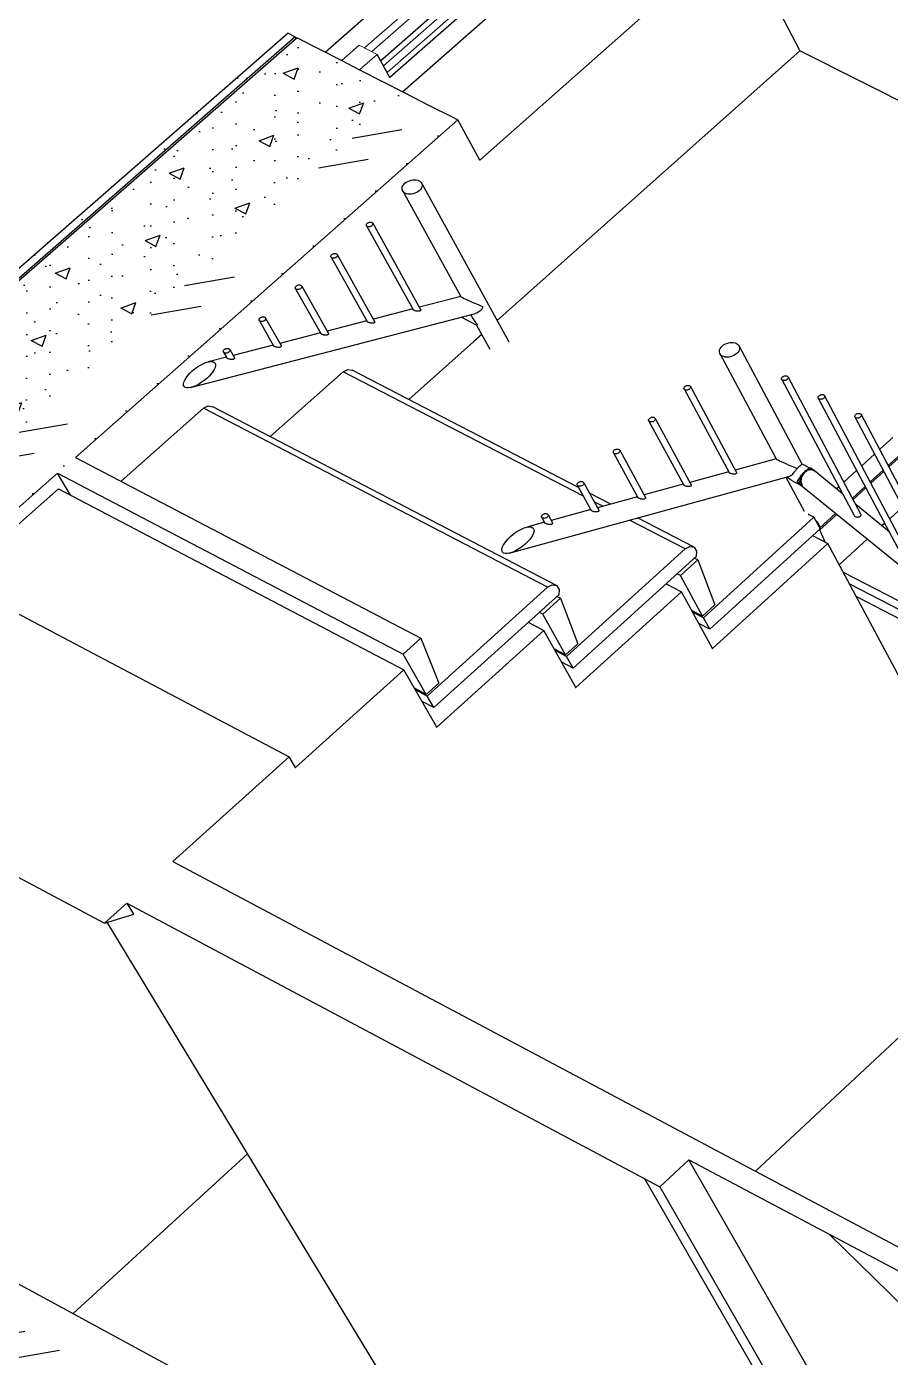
# Model space of a CAD drawing. Header units: millimetres. Extents: x 13967 to 26400, y -11617 to -3396.
# Drawn here: x 15096 to 15631, y -6576 to -5751 of the extents above; entities that cross this region are included whole.
import ezdxf

# ---------------------------------------------------------------- set-up
doc = ezdxf.new("R2010")
doc.units = ezdxf.units.MM
doc.header["$MEASUREMENT"] = 0
for name, color, linetype in [('NewA-Ee_25_10-M_WallsExternal', 7, 'Continuous'), ('NewA-Ee_25_10-M_WallsInternal', 7, 'Continuous'), ('NewA-Ee_30_40-M_Floors', 7, 'Continuous'), ('NewA-Ee_35_10-M_StairsInternal', 7, 'Continuous'), ('NewA-Ss_25_15_60_05-M_BalustradeAndGuardingSystems', 7, 'Continuous')]:
    doc.layers.add(name, color=color, linetype=linetype)

# ---------------------------------------------------------------- blocks, each defined once
blk = doc.blocks.new('Section Elem_27_1', base_point=(20019.04, -7720.32))
at = {"layer": 'NewA-Ee_25_10-M_WallsExternal', "linetype": 'Continuous'}
h = blk.add_hatch(dxfattribs=at)
h.set_pattern_fill('Render_0001', color=256, style=0, pattern_type=2)
h.set_pattern_definition([(9.82107, (20058.436, -7685.915), (0.04509, 17.564787), [0, -16.9343, 0, -25.401454]), (59.11098, (20097.695, -7706.707), (-22.6651, 3.49637), [0, -10.112157, 0, -17.466453])])
h.paths.add_polyline_path([(15257.97, -5755.63), (14534, -6387.74), (14538.51, -6390.21), (15262.4, -5757.9)])
h = blk.add_hatch(dxfattribs=at)
h.set_pattern_fill('Structural_Concrete_0001', color=256, style=0, pattern_type=2)
h.set_pattern_definition([(331.9657, (20019.04, -7720.32), (70.5864, 61.9091), [7.6599, -38.2995]), (331.9657, (20074.61, -7700.17), (70.5864, 61.9091), [7.6599, -38.2995]), (19.9325, (20019.036, -7720.324), (-25.557, 63.3559), [9.853, -49.26506]), (19.9325, (20059.6, -7741.925), (-25.557, 63.3559), [9.853, -49.26506]), (70.2278, (20025.8, -7723.92), (-96.1434, 1.4468), [7.39514, -36.9757]), (70.2278, (20066.36, -7745.525), (-96.1434, 1.4468), [7.39514, -36.9757]), (331.9657, (20025.828, -7714.367), (13.584365, 11.914406), [0, -15.31979, 0, -22.979685]), (9.86562, (20032.589, -7717.967), (0.04391, 13.516138), [0, -14.59123, 0, -24.31872])])
h.paths.add_polyline_path([(15263.45, -5758.43), (14545.51, -6385.62), (14613, -6422.64), (14684.11, -6360.11), (15329.78, -5792.32)])
h = blk.add_hatch(dxfattribs=at)
h.set_pattern_fill('Insulation_0001', color=256, style=0, pattern_type=2)
h.set_pattern_definition([(9.868, (20019.036, -7720.324), (-0.1095, 73.1236), []), (9.868, (20019.014, -7705.7), (-0.1095, 73.1236), [])])
h.paths.add_polyline_path([(14684.11, -6360.11), (14699.97, -6368.75), (14716.55, -6354.14), (15345.38, -5800.3), (15329.78, -5792.32)])
h = blk.add_hatch(dxfattribs=at)
h.set_pattern_fill('Plaster_0001', color=256, style=0, pattern_type=2)
h.set_pattern_definition([(332.2204, (20019.036, -7720.324), (19.3195, 17.04269), [0, -12.75732]), (332.2204, (20034.34, -7714.776), (19.3195, 17.04269), [0, -12.75732])])
h.paths.add_polyline_path([(15359.47, -5807.5), (14745.8, -6348.75), (14749.5, -6350.76), (15363.12, -5809.36)])
for p, q in [((15257.97, -5755.63), (14534, -6387.74)), ((15257.97, -5755.63), (15262.4, -5757.9)), ((15262.4, -5757.9), (14543.3, -6386.03)), ((15263.45, -5758.43), (14545.51, -6385.62)), ((15363.12, -5809.36), (15126.16, -6018.43)), ((15115.15, -6028.15), (15044.11, -6090.83))]:
    blk.add_line(p, q, dxfattribs=at)
at = {"layer": 'NewA-Ee_25_10-M_WallsExternal', "linetype": 'Continuous', "flags": 128}
for points in [[(15263.45, -5758.43), (15291.12, -5772.57), (15302.18, -5778.22), (15329.78, -5792.32)], [(15329.78, -5792.32), (15345.38, -5800.3), (15359.47, -5807.5), (15363.12, -5809.36)]]:
    blk.add_lwpolyline(points, dxfattribs=at)
blk = doc.blocks.new('Section Elem_28_1', base_point=(20019.04, -7720.32))
at = {"layer": 'NewA-Ee_25_10-M_WallsExternal', "linetype": 'Continuous'}
h = blk.add_hatch(dxfattribs=at)
h.set_pattern_fill('Plaster_0001', color=256, style=0, pattern_type=2)
h.set_pattern_definition([(331.50404, (20019.036, -7720.324), (19.84982, 18.22401), [0, -13.3365]), (331.50404, (20034.82, -7714.393), (19.84982, 18.22401), [0, -13.3365])])
h.paths.add_polyline_path([(14753.35, -6347.36), (14749.5, -6350.76), (15554.84, -6788.04), (15558.62, -6784.43)])
h = blk.add_hatch(dxfattribs=at)
h.set_pattern_fill('Insulation_0001', color=256, style=0, pattern_type=2)
h.set_pattern_definition([(10.1846, (20019.036, -7720.324), (-1.1192, 77.8561), []), (10.1846, (20018.81, -7704.75), (-1.1192, 77.8561), [])])
h.paths.add_polyline_path([(14716.55, -6354.14), (14699.97, -6368.75), (15556.09, -6835.03), (15572.32, -6819.47), (15555.43, -6810.29), (14730.87, -6361.92)])
blk.add_line((14753.35, -6347.36), (15554.69, -6782.3), dxfattribs=at)
blk = doc.blocks.new('Section Elem_52_1', base_point=(20019.04, -7720.32))
at = {"layer": 'NewA-Ee_25_10-M_WallsInternal', "linetype": 'Continuous'}
blk.add_line((15575.06, -5766.61), (15523.81, -5667.58), dxfattribs=at)
blk = doc.blocks.new('Section Elem_60_1', base_point=(20019.04, -7720.32))
at = {"layer": 'NewA-Ee_25_10-M_WallsInternal', "linetype": 'Continuous'}
for p, q in [((15186.48, -6268.91), (15507.02, -6439.19)), ((15158.01, -6294.57), (15478.79, -6465.46)), ((15158.01, -6294.57), (15162.22, -6301.56)), ((15335.02, -6618.69), (15145.95, -6306.53)), ((15162.22, -6301.56), (15162.09, -6301.49))]:
    blk.add_line(p, q, dxfattribs=at)
blk = doc.blocks.new('Section Elem_84_1', base_point=(20019.04, -7720.32))
at = {"layer": 'NewA-Ee_25_10-M_WallsInternal', "linetype": 'Continuous'}
for p, q in [((15516.43, -6444.28), (15516.36, -6444.15)), ((15506.21, -6453.6), (15488.14, -6470.44)), ((15644.82, -6696.2), (15506.21, -6453.6)), ((15506.21, -6453.6), (15725.19, -6570.05)), ((15623.4, -6716.66), (15478.79, -6465.46)), ((15478.79, -6465.46), (15488.14, -6470.44)), ((15488.14, -6470.44), (15627.45, -6712.79)), ((15603.3, -6490.3), (15603.37, -6490.37)), ((15593.13, -6499.85), (15720.14, -6624.25)), ((15735.28, -6560.44), (15735.35, -6560.57)), ((15725.19, -6570.05), (15707.23, -6587.15)), ((15744.77, -6565.49), (15744.84, -6565.61)), ((15725.16, -6619.45), (15707.23, -6587.15)), ((15707.23, -6587.15), (15716.73, -6592.21)), ((15716.73, -6592.21), (15729.52, -6615.28))]:
    blk.add_line(p, q, dxfattribs=at)
at = {"layer": 'NewA-Ee_25_10-M_WallsInternal', "linetype": 'Continuous', "flags": 128}
blk.add_lwpolyline([(15507.02, -6439.19), (15516.36, -6444.15), (15735.28, -6560.44), (15744.77, -6565.49)], dxfattribs=at)
blk = doc.blocks.new('Section Elem_95_1', base_point=(20019.04, -7720.32))
at = {"layer": 'NewA-Ee_25_10-M_WallsExternal', "linetype": 'Continuous'}
for p, q in [((15418.73, -5615.27), (15431.94, -5640.36)), ((15423.14, -5617.49), (15436.34, -5642.58)), ((15424.19, -5618.01), (15437.39, -5643.1)), ((15451.82, -5632.01), (15451.75, -5631.87)), ((15470.32, -5651.88), (15462.75, -5637.4)), ((15280.79, -5767.29), (15425.61, -5640.56)), ((15445.58, -5649.85), (15425.61, -5640.56)), ((15441.05, -5641.24), (15448.66, -5655.71)), ((15452.06, -5646.78), (15459.65, -5661.25)), ((15448.66, -5655.71), (15315.29, -5772.72)), ((15459.65, -5661.25), (15448.66, -5655.71)), ((15475.86, -5662.47), (15470.32, -5651.88)), ((15459.65, -5661.25), (15320.96, -5783.07)), ((15328.77, -5791.81), (15475.86, -5662.47)), ((15536.39, -5692.95), (15475.71, -5662.4)), ((15523.43, -5667.92), (15536.39, -5692.95)), ((15536.39, -5692.95), (15376.68, -5834.24)), ((15262.94, -5758.88), (15262.4, -5757.9)), ((15320.96, -5783.07), (15313.07, -5768.67)), ((15291.12, -5772.57), (15291.2, -5772.71)), ((15302.18, -5778.22), (15302.25, -5778.36)), ((15320.96, -5783.07), (15320.82, -5782.99)), ((15376.68, -5834.24), (15363.12, -5809.36)), ((15376.68, -5834.24), (15376.54, -5834.17))]:
    blk.add_line(p, q, dxfattribs=at)
at = {"layer": 'NewA-Ee_25_10-M_WallsExternal', "color": 24, "linetype": 'Continuous', "lineweight": 13}
for p, q in [((15451.75, -5631.87), (15441.05, -5641.24)), ((15462.75, -5637.4), (15452.06, -5646.78)), ((15444.35, -5642.9), (15305.34, -5764.72)), ((15309.76, -5766.98), (15448.76, -5645.12)), ((15441.05, -5641.24), (15452.06, -5646.78)), ((15302.02, -5763.03), (15291.12, -5772.57)), ((15302.02, -5763.03), (15313.07, -5768.67)), ((15313.07, -5768.67), (15302.18, -5778.22))]:
    blk.add_line(p, q, dxfattribs=at)
at = {"layer": 'NewA-Ee_25_10-M_WallsExternal', "color": 44, "linetype": 'Continuous', "lineweight": 13}
for p, q in [((15451.96, -5657.37), (15444.35, -5642.9)), ((15456.36, -5659.59), (15448.76, -5645.12)), ((15316.99, -5775.82), (15451.96, -5657.37)), ((15319.26, -5779.96), (15456.36, -5659.59)), ((15305.34, -5764.72), (15305.41, -5764.85)), ((15309.76, -5766.98), (15309.83, -5767.11))]:
    blk.add_line(p, q, dxfattribs=at)
blk = doc.blocks.new('Section Elem_100_1', base_point=(20019.04, -7720.32))
at = {"layer": 'NewA-Ee_25_10-M_WallsInternal', "linetype": 'Continuous'}
for q in [(15592.3, -6071.79), (15547.52, -6460.7)]:
    blk.add_line((15716.04, -6303.25), q, dxfattribs=at)
blk = doc.blocks.new('Section Elem_106_1', base_point=(20019.04, -7720.32))
at = {"layer": 'NewA-Ee_35_10-M_StairsInternal', "linetype": 'Continuous'}
for p, q in [((15574.99, -5766.47), (15387.47, -5933.66)), ((15715.87, -5837.69), (15574.99, -5766.47)), ((15377.87, -5942.21), (15372.75, -5946.78)), ((15372.75, -5946.78), (15372.82, -5946.91)), ((15632.47, -6006.14), (15624.35, -6013.53)), ((15621.19, -6016.41), (15613.22, -6023.66)), ((15637.72, -6016.13), (15629.61, -6023.52)), ((15638.17, -6016.99), (15630.07, -6024.38)), ((15610.07, -6026.53), (15602.17, -6033.73)), ((15626.46, -6026.39), (15618.5, -6033.64)), ((15626.91, -6027.25), (15618.95, -6034.5)), ((15599.03, -6036.58), (15597.58, -6037.9)), ((15615.35, -6036.51), (15607.46, -6043.7)), ((15615.81, -6037.37), (15607.92, -6044.56)), ((15638.48, -6049.19), (15630.55, -6056.43)), ((15580.38, -6053.56), (15580.15, -6053.76)), ((15580.72, -6054.15), (15580.19, -6053.78)), ((15585.77, -6058.58), (15584.35, -6057.1)), ((15587.21, -6061.08), (15585.77, -6058.58)), ((15597.03, -6053.21), (15587.17, -6062.19)), ((15597.77, -6053.81), (15587.3, -6063.35)), ((15627.42, -6059.3), (15625.74, -6060.83)), ((15587.3, -6063.35), (15586.94, -6063.16)), ((15587.02, -6061.92), (15587.21, -6061.08)), ((15590.64, -6071.03), (15587.3, -6063.35)), ((15616.62, -6069.16), (15599.34, -6084.95)), ((15665.43, -6122.54), (15601.85, -6089.69)), ((15605.63, -6096.77), (15672.11, -6131.14)), ((15661.77, -6131.55), (15609.86, -6104.7))]:
    blk.add_line(p, q, dxfattribs=at)
blk = doc.blocks.new('Section Elem_107_1', base_point=(20019.04, -7720.32))
at = {"layer": 'NewA-Ee_35_10-M_StairsInternal', "linetype": 'Continuous'}
for p, q in [((15332.62, -5982.56), (15372.75, -5946.78)), ((15246.74, -6005.51), (15291.94, -5965.36)), ((15291.94, -5965.36), (15294.84, -5963.87)), ((15440.9, -6042.53), (15291.94, -5965.36)), ((15294.84, -5963.87), (15297.54, -5964.39)), ((15437.9, -6037.08), (15297.54, -5964.39)), ((15205.54, -5988.02), (15208.48, -5986.51)), ((15208.48, -5986.51), (15211.23, -5987.03)), ((15154.44, -6033.23), (15205.54, -5988.02)), ((15418.63, -6098.94), (15205.54, -5988.02)), ((15424.25, -6097.87), (15211.23, -5987.03)), ((15126.16, -6018.43), (15340.17, -6130.39)), ((15123.17, -6041.78), (15115.15, -6028.15)), ((15115.15, -6028.15), (15329.21, -6140.26)), ((15115.76, -6037.89), (15051.43, -6094.69)), ((15115.76, -6037.89), (15329.7, -6150.02)), ((15457.8, -6047.39), (15444.55, -6040.53)), ((15452.88, -6048.73), (15447.55, -6045.97)), ((15503.9, -6075.16), (15469.45, -6057.32)), ((15509.42, -6074.12), (15474.36, -6055.96)), ((15515.25, -6117.81), (15583.62, -6055.55)), ((15583.62, -6055.55), (15580.19, -6053.78)), ((15583.62, -6055.55), (15587.44, -6062.7)), ((15587.44, -6062.7), (15519.14, -6124.93)), ((15582.83, -6066.9), (15592.3, -6071.79)), ((15430.39, -6141.85), (15503.9, -6075.16)), ((15503.9, -6075.16), (15506.77, -6073.64)), ((15506.77, -6073.64), (15509.42, -6074.12)), ((15509.42, -6074.12), (15510.9, -6076.45)), ((15510.9, -6076.45), (15510.67, -6079.77)), ((15592.3, -6071.79), (15520.83, -6136.9)), ((15510.67, -6079.77), (15434.4, -6149.02)), ((15500.95, -6091.66), (15511.65, -6081.94)), ((15511.65, -6081.94), (15509.51, -6080.83)), ((15511.65, -6081.94), (15522.23, -6109.89)), ((15044.11, -6090.83), (15258.57, -6203.94)), ((15500.95, -6091.66), (15498.8, -6090.55)), ((15514.68, -6116.77), (15500.95, -6091.66)), ((15344.09, -6166.31), (15418.63, -6098.94)), ((15418.63, -6098.94), (15421.55, -6097.39)), ((15421.55, -6097.39), (15424.25, -6097.87)), ((15424.25, -6097.87), (15425.76, -6100.21)), ((15425.76, -6100.21), (15425.55, -6103.56)), ((15501.54, -6101.67), (15436.17, -6161.06)), ((15492.01, -6096.72), (15501.54, -6101.67)), ((15520.83, -6136.9), (15501.54, -6101.67)), ((15425.55, -6103.56), (15348.2, -6173.51)), ((15415.7, -6115.56), (15426.55, -6105.74)), ((15426.55, -6105.74), (15424.38, -6104.61)), ((15426.55, -6105.74), (15437.47, -6133.86)), ((15522.23, -6109.89), (15514.68, -6116.77)), ((15415.7, -6115.56), (15413.53, -6114.43)), ((15429.81, -6140.81), (15415.7, -6115.56)), ((15514.68, -6116.77), (15507.87, -6113.23)), ((15515.25, -6117.81), (15508.44, -6114.27)), ((15519.14, -6124.93), (15515.25, -6117.81)), ((15416.35, -6125.63), (15350.07, -6185.64)), ((15406.7, -6120.6), (15416.35, -6125.63)), ((15436.17, -6161.06), (15416.35, -6125.63)), ((15519.14, -6124.93), (15512.34, -6121.4)), ((15340.17, -6130.39), (15329.21, -6140.26)), ((15340.17, -6130.39), (15351.25, -6158.24)), ((15437.47, -6133.86), (15429.81, -6140.81)), ((15343.49, -6165.26), (15329.21, -6140.26)), ((15429.81, -6140.81), (15422.79, -6137.15)), ((15430.39, -6141.85), (15423.38, -6138.19)), ((15434.4, -6149.02), (15430.39, -6141.85)), ((15520.69, -6136.83), (15520.83, -6136.9)), ((15329.7, -6150.02), (15262.48, -6210.64)), ((15350.07, -6185.64), (15329.7, -6150.02)), ((15434.4, -6149.02), (15427.39, -6145.35)), ((15351.25, -6158.24), (15343.49, -6165.26)), ((15343.49, -6165.26), (15336.25, -6161.46)), ((15344.09, -6166.31), (15336.85, -6162.51)), ((15348.2, -6173.51), (15344.09, -6166.31)), ((15436.04, -6160.99), (15436.17, -6161.06)), ((15348.2, -6173.51), (15340.97, -6169.72)), ((14929.04, -6192.35), (15144.12, -6307.09)), ((15349.93, -6185.57), (15350.07, -6185.64)), ((15258.57, -6203.94), (15186.48, -6268.91)), ((15262.48, -6210.64), (15258.57, -6203.94)), ((15262.35, -6210.57), (15262.48, -6210.64)), ((15158.01, -6294.57), (15144.12, -6307.09)), ((15144.12, -6307.09), (15162.3, -6301.54))]:
    blk.add_line(p, q, dxfattribs=at)
blk = doc.blocks.new('Section Elem_111_1', base_point=(20019.04, -7720.32))
at = {"layer": 'NewA-Ee_30_40-M_Floors', "linetype": 'Continuous'}
blk.add_line((15124.69, -6548.91), (15232.82, -6449.95), dxfattribs=at)
blk = doc.blocks.new('Section Elem_245_1', base_point=(20019.04, -7720.32))
at = {"layer": 'NewA-Ss_25_15_60_05-M_BalustradeAndGuardingSystems', "linetype": 'Continuous'}
for p, q in [((15328.69, -5853.09), (15364.91, -5918.74)), ((15340.71, -5848.68), (15394.75, -5946.9)), ((15306.57, -5875.04), (15335.39, -5926.88)), ((15310.37, -5873.39), (15340.03, -5926.8)), ((15284.59, -5894.45), (15306.88, -5934.27)), ((15288.4, -5892.8), (15311.54, -5934.18)), ((15266.37, -5912.26), (15282.89, -5941.6)), ((15262.55, -5913.92), (15278.21, -5941.69)), ((15364.91, -5918.74), (15339.25, -5925.38)), ((15364.91, -5918.74), (15365, -5918.85)), ((15365, -5918.85), (15365.37, -5919.09)), ((15365.37, -5919.09), (15366.02, -5919.43)), ((15366.02, -5919.43), (15366.91, -5919.88)), ((15366.91, -5919.88), (15368.03, -5920.41)), ((15368.03, -5920.41), (15369.34, -5921.02)), ((15335.15, -5926.45), (15310.75, -5932.76)), ((15335.47, -5927.02), (15335.39, -5926.88)), ((15335.62, -5927.14), (15335.47, -5927.02)), ((15335.83, -5927.25), (15335.62, -5927.14)), ((15336.12, -5927.4), (15335.83, -5927.25)), ((15336.46, -5927.52), (15336.12, -5927.4)), ((15336.83, -5927.63), (15336.46, -5927.52)), ((15336.83, -5927.63), (15336.93, -5927.65)), ((15337.25, -5927.74), (15336.93, -5927.65)), ((15337.68, -5927.82), (15337.25, -5927.74)), ((15338.11, -5927.87), (15337.68, -5927.82)), ((15338.53, -5927.88), (15338.11, -5927.87)), ((15338.92, -5927.85), (15338.53, -5927.88)), ((15339.26, -5927.78), (15338.92, -5927.85)), ((15339.56, -5927.68), (15339.26, -5927.78)), ((15339.79, -5927.55), (15339.56, -5927.68)), ((15339.96, -5927.39), (15339.79, -5927.55)), ((15340.06, -5927.2), (15339.96, -5927.39)), ((15340.03, -5926.8), (15340.04, -5926.84)), ((15340.04, -5926.84), (15340.08, -5927)), ((15340.08, -5927), (15340.06, -5927.2)), ((15369.34, -5921.02), (15370.8, -5921.67)), ((15370.8, -5921.67), (15372.37, -5922.36)), ((15372.37, -5922.36), (15373.99, -5923.07)), ((15374.84, -5929), (15373.91, -5929.3)), ((15373.99, -5923.07), (15375.62, -5923.76)), ((15375.75, -5928.51), (15374.84, -5929)), ((15375.62, -5923.76), (15377.22, -5924.42)), ((15376.63, -5927.85), (15375.75, -5928.51)), ((15377.43, -5927.03), (15376.63, -5927.85)), ((15377.22, -5924.42), (15378.33, -5924.87)), ((15378.13, -5926.08), (15377.43, -5927.03)), ((15378.26, -5925.85), (15378.13, -5926.08)), ((15378.33, -5924.87), (15378.26, -5925.85)), ((15378.34, -5925.13), (15378.26, -5925.85)), ((15378.33, -5924.87), (15378.34, -5925.13)), ((15197.53, -5975.19), (15373.91, -5929.3)), ((15240.12, -5933.74), (15248.93, -5949.27)), ((15243.94, -5932.08), (15253.63, -5949.18)), ((15306.63, -5933.83), (15282.09, -5940.18)), ((15306.96, -5934.4), (15306.88, -5934.27)), ((15307.1, -5934.52), (15306.96, -5934.4)), ((15307.31, -5934.64), (15307.1, -5934.52)), ((15307.61, -5934.78), (15307.31, -5934.64)), ((15307.95, -5934.91), (15307.61, -5934.78)), ((15308.32, -5935.01), (15307.95, -5934.91)), ((15308.32, -5935.01), (15308.42, -5935.03)), ((15308.74, -5935.12), (15308.42, -5935.03)), ((15309.18, -5935.2), (15308.74, -5935.12)), ((15309.61, -5935.25), (15309.18, -5935.2)), ((15310.03, -5935.26), (15309.61, -5935.25)), ((15310.42, -5935.23), (15310.03, -5935.26)), ((15310.76, -5935.17), (15310.42, -5935.23)), ((15311.06, -5935.07), (15310.76, -5935.17)), ((15311.3, -5934.93), (15311.06, -5935.07)), ((15311.47, -5934.77), (15311.3, -5934.93)), ((15311.57, -5934.59), (15311.47, -5934.77)), ((15311.54, -5934.18), (15311.55, -5934.22)), ((15311.55, -5934.22), (15311.59, -5934.38)), ((15311.59, -5934.38), (15311.57, -5934.59)), ((15374.68, -5936.44), (15365.22, -5931.56)), ((15371.14, -5930.02), (15372.4, -5932.31)), ((15372.39, -5932.28), (15372.4, -5932.31)), ((15372.4, -5932.31), (15373.14, -5933.6)), ((15373.14, -5933.6), (15374.08, -5934.86)), ((15374.08, -5934.86), (15375.17, -5936.03)), ((15374.68, -5936.44), (15382.88, -5951.29)), ((15374.87, -5936.29), (15374.7, -5936.43)), ((15375.17, -5936.03), (15374.87, -5936.29)), ((15277.96, -5941.25), (15252.83, -5947.76)), ((15278.29, -5941.82), (15278.21, -5941.69)), ((15278.43, -5941.95), (15278.29, -5941.82)), ((15278.64, -5942.06), (15278.43, -5941.95)), ((15278.93, -5942.21), (15278.64, -5942.06)), ((15279.28, -5942.33), (15278.93, -5942.21)), ((15279.65, -5942.44), (15279.28, -5942.33)), ((15279.65, -5942.44), (15279.75, -5942.46)), ((15280.08, -5942.55), (15279.75, -5942.46)), ((15280.51, -5942.63), (15280.08, -5942.55)), ((15280.95, -5942.68), (15280.51, -5942.63)), ((15281.37, -5942.69), (15280.95, -5942.68)), ((15281.76, -5942.66), (15281.37, -5942.69)), ((15282.11, -5942.59), (15281.76, -5942.66)), ((15282.41, -5942.49), (15282.11, -5942.59)), ((15282.64, -5942.36), (15282.41, -5942.49)), ((15282.82, -5942.2), (15282.64, -5942.36)), ((15282.91, -5942.01), (15282.82, -5942.2)), ((15282.89, -5941.6), (15282.9, -5941.64)), ((15282.9, -5941.64), (15282.94, -5941.81)), ((15282.94, -5941.81), (15282.91, -5942.01)), ((15217.95, -5953.32), (15219.93, -5956.78)), ((15221.78, -5951.65), (15224.66, -5956.69)), ((15248.68, -5948.83), (15223.84, -5955.26)), ((15249.01, -5949.4), (15248.93, -5949.27)), ((15249.16, -5949.53), (15249.01, -5949.4)), ((15249.37, -5949.64), (15249.16, -5949.53)), ((15249.66, -5949.79), (15249.37, -5949.64)), ((15250, -5949.92), (15249.66, -5949.79)), ((15250.38, -5950.02), (15250, -5949.92)), ((15250.38, -5950.02), (15250.48, -5950.04)), ((15250.8, -5950.13), (15250.48, -5950.04)), ((15251.24, -5950.22), (15250.8, -5950.13)), ((15251.68, -5950.26), (15251.24, -5950.22)), ((15252.1, -5950.27), (15251.68, -5950.26)), ((15252.49, -5950.24), (15252.1, -5950.27)), ((15252.84, -5950.18), (15252.49, -5950.24)), ((15253.15, -5950.07), (15252.84, -5950.18)), ((15253.39, -5949.94), (15253.15, -5950.07)), ((15253.56, -5949.78), (15253.39, -5949.94)), ((15253.66, -5949.59), (15253.56, -5949.78)), ((15253.63, -5949.18), (15253.64, -5949.22)), ((15253.64, -5949.22), (15253.68, -5949.39)), ((15253.68, -5949.39), (15253.66, -5949.59)), ((15537.32, -5949.51), (15576.23, -6022.45)), ((15219.68, -5956.34), (15208.5, -5959.23)), ((15220.01, -5956.91), (15219.93, -5956.78)), ((15220.16, -5957.04), (15220.01, -5956.91)), ((15220.37, -5957.15), (15220.16, -5957.04)), ((15220.66, -5957.3), (15220.37, -5957.15)), ((15221, -5957.43), (15220.66, -5957.3)), ((15221.38, -5957.53), (15221, -5957.43)), ((15221.38, -5957.53), (15221.48, -5957.55)), ((15221.81, -5957.64), (15221.48, -5957.55)), ((15222.25, -5957.73), (15221.81, -5957.64)), ((15222.69, -5957.77), (15222.25, -5957.73)), ((15223.11, -5957.78), (15222.69, -5957.77)), ((15223.51, -5957.75), (15223.11, -5957.78)), ((15223.86, -5957.69), (15223.51, -5957.75)), ((15224.16, -5957.58), (15223.86, -5957.69)), ((15224.4, -5957.45), (15224.16, -5957.58)), ((15224.58, -5957.29), (15224.4, -5957.45)), ((15224.68, -5957.1), (15224.58, -5957.29)), ((15224.66, -5956.69), (15224.66, -5956.73)), ((15224.66, -5956.73), (15224.7, -5956.89)), ((15224.7, -5956.89), (15224.68, -5957.1)), ((15525.27, -5953.98), (15560.23, -6019.31)), ((15563.69, -5970.09), (15608.29, -6054.02)), ((15567.6, -5968.63), (15612.58, -6053.34)), ((15503.18, -5976.03), (15531.11, -6027.83)), ((15507.11, -5974.57), (15535.73, -6027.72)), ((15586.34, -5981.71), (15637.01, -6077.4)), ((15590.26, -5980.25), (15641.28, -6076.71)), ((15485.25, -5994.26), (15507.59, -6035.44)), ((15609.03, -5993.36), (15665.69, -6100.75)), ((15612.95, -5991.89), (15669.95, -6100.06)), ((15481.44, -5995.94), (15502.95, -6035.56)), ((15459.51, -6015.69), (15474.62, -6043.32)), ((15463.34, -6014.01), (15479.29, -6043.2)), ((15560.23, -6019.31), (15534.94, -6026.24)), ((15560.23, -6019.31), (15560.34, -6019.44)), ((15560.34, -6019.44), (15560.73, -6019.68)), ((15560.73, -6019.68), (15561.38, -6020.03)), ((15530.86, -6027.36), (15506.79, -6033.96)), ((15531.11, -6027.83), (15531.11, -6027.81)), ((15531.2, -6027.97), (15531.11, -6027.83)), ((15535.73, -6027.72), (15535.74, -6027.76)), ((15535.74, -6027.76), (15535.79, -6027.93)), ((15535.79, -6027.93), (15535.77, -6028.13)), ((15561.38, -6020.03), (15562.28, -6020.48)), ((15562.28, -6020.48), (15563.41, -6021.02)), ((15563.41, -6021.02), (15564.71, -6021.62)), ((15564.71, -6021.62), (15566.17, -6022.28)), ((15566.17, -6022.28), (15567.72, -6022.96)), ((15567.72, -6022.96), (15569.33, -6023.65)), ((15569.33, -6023.65), (15570.94, -6024.33)), ((15570.94, -6024.33), (15572.51, -6024.98)), ((15571.23, -6027.99), (15571.65, -6027.36)), ((15571.92, -6027.04), (15571.65, -6027.36)), ((15571.92, -6027.04), (15572.27, -6026.49)), ((15572.74, -6025.92), (15572.27, -6026.49)), ((15572.51, -6024.98), (15573.25, -6025.28)), ((15572.92, -6025.66), (15572.74, -6025.92)), ((15573.25, -6025.28), (15572.92, -6025.66)), ((15573.25, -6025.28), (15573.64, -6024.93)), ((15573.64, -6024.93), (15574.36, -6024.28)), ((15574.36, -6024.28), (15574.98, -6023.7)), ((15574.98, -6023.7), (15575.49, -6023.22)), ((15575.49, -6023.22), (15575.87, -6022.84)), ((15575.87, -6022.84), (15576.12, -6022.58)), ((15576.12, -6022.58), (15576.23, -6022.45)), ((15576.23, -6022.45), (15581.33, -6025.08)), ((15576.59, -6028.72), (15577.33, -6027.93)), ((15577.33, -6027.93), (15576.59, -6028.7)), ((15577.35, -6027.94), (15576.67, -6028.76)), ((15578.08, -6027.21), (15577.33, -6027.93)), ((15577.33, -6027.93), (15577.33, -6027.93)), ((15578.08, -6027.21), (15577.35, -6027.94)), ((15578.22, -6027.28), (15577.5, -6028.02)), ((15577.55, -6028.11), (15578.26, -6027.35)), ((15578.82, -6026.57), (15578.08, -6027.21)), ((15578.84, -6026.58), (15578.08, -6027.21)), ((15579, -6026.67), (15578.22, -6027.28)), ((15578.26, -6027.35), (15579.04, -6026.75)), ((15579.53, -6026.02), (15578.82, -6026.57)), ((15579.53, -6026.04), (15578.82, -6026.58)), ((15579.61, -6026.08), (15578.84, -6026.58)), ((15579.82, -6026.19), (15579, -6026.67)), ((15579.04, -6026.75), (15579.88, -6026.31)), ((15580.19, -6025.58), (15579.53, -6026.02)), ((15580.18, -6025.63), (15579.53, -6026.04)), ((15580.36, -6025.73), (15579.61, -6026.08)), ((15580.66, -6025.88), (15579.82, -6026.19)), ((15579.88, -6026.31), (15580.75, -6026.04)), ((15580.76, -6025.35), (15580.18, -6025.63)), ((15580.77, -6025.27), (15580.19, -6025.58)), ((15581.08, -6025.52), (15580.36, -6025.73)), ((15581.5, -6025.73), (15580.66, -6025.88)), ((15580.75, -6026.04), (15581.62, -6025.96)), ((15581.24, -6025.22), (15580.76, -6025.35)), ((15581.26, -6025.08), (15580.77, -6025.27)), ((15581.73, -6025.47), (15581.08, -6025.52)), ((15581.64, -6025.04), (15581.26, -6025.08)), ((15582.3, -6025.76), (15581.5, -6025.73)), ((15581.62, -6025.96), (15582.46, -6026.06)), ((15581.9, -6025.13), (15581.64, -6025.04)), ((15582.3, -6025.58), (15581.73, -6025.47)), ((15581.9, -6025.13), (15582.7, -6025.79)), ((15582.39, -6025.63), (15582.3, -6025.58)), ((15582.3, -6025.58), (15583.04, -6025.96)), ((15583.04, -6025.96), (15582.3, -6025.76)), ((15582.46, -6026.06), (15583.25, -6026.35)), ((15583.71, -6026.32), (15583.04, -6025.96)), ((15583.25, -6026.35), (15583.97, -6026.81)), ((15584.27, -6026.84), (15583.71, -6026.32)), ((15583.97, -6026.81), (15584.05, -6026.9)), ((15601.36, -6040.98), (15583.97, -6026.81)), ((15584.6, -6027.33), (15584.27, -6026.84)), ((15394.89, -6077.85), (15568.8, -6029.96)), ((15437.19, -6035.8), (15445.7, -6051.25)), ((15441.02, -6034.11), (15450.39, -6051.13)), ((15502.69, -6035.08), (15478.48, -6041.72)), ((15503.03, -6035.69), (15502.95, -6035.56)), ((15503.18, -6035.82), (15503.03, -6035.69)), ((15503.4, -6035.93), (15503.18, -6035.82)), ((15503.69, -6036.08), (15503.4, -6035.93)), ((15504.03, -6036.21), (15503.69, -6036.08)), ((15504.41, -6036.31), (15504.03, -6036.21)), ((15507.53, -6036.04), (15507.37, -6036.21)), ((15507.62, -6035.85), (15507.53, -6036.04)), ((15507.59, -6035.44), (15507.6, -6035.48)), ((15507.6, -6035.48), (15507.64, -6035.65)), ((15507.64, -6035.65), (15507.62, -6035.85)), ((15531.35, -6028.1), (15531.2, -6027.97)), ((15531.56, -6028.21), (15531.35, -6028.1)), ((15531.85, -6028.36), (15531.56, -6028.21)), ((15532.2, -6028.48), (15531.85, -6028.36)), ((15532.57, -6028.59), (15532.2, -6028.48)), ((15532.57, -6028.59), (15532.67, -6028.61)), ((15532.99, -6028.7), (15532.67, -6028.61)), ((15533.42, -6028.78), (15532.99, -6028.7)), ((15533.85, -6028.82), (15533.42, -6028.78)), ((15534.26, -6028.83), (15533.85, -6028.82)), ((15534.65, -6028.8), (15534.26, -6028.83)), ((15534.99, -6028.73), (15534.65, -6028.8)), ((15535.28, -6028.63), (15534.99, -6028.73)), ((15535.51, -6028.49), (15535.28, -6028.63)), ((15535.68, -6028.32), (15535.51, -6028.49)), ((15535.77, -6028.13), (15535.68, -6028.32)), ((15566.29, -6030.65), (15577.56, -6051.7)), ((15567.06, -6030.65), (15567.45, -6030.33)), ((15568.28, -6031.7), (15567.06, -6030.65)), ((15569.6, -6032.61), (15568.28, -6031.7)), ((15568.8, -6029.96), (15568.77, -6029.96)), ((15569.42, -6029.75), (15568.8, -6029.96)), ((15569.42, -6029.75), (15569.58, -6029.63)), ((15570.03, -6029.34), (15569.58, -6029.63)), ((15570.98, -6033.34), (15569.6, -6032.61)), ((15570.03, -6029.34), (15570.36, -6028.99)), ((15570.62, -6028.76), (15570.36, -6028.99)), ((15570.62, -6028.76), (15571.03, -6028.22)), ((15570.98, -6033.34), (15575.45, -6035.64)), ((15571.23, -6027.99), (15571.03, -6028.22)), ((15573.57, -6033.06), (15573.45, -6033.54)), ((15573.45, -6033.69), (15573.53, -6033.37)), ((15573.45, -6033.54), (15573.45, -6033.69)), ((15574.78, -6034.62), (15573.45, -6033.69)), ((15573.53, -6033.37), (15573.79, -6032.72)), ((15573.82, -6032.48), (15573.57, -6033.06)), ((15573.79, -6032.72), (15574.16, -6031.99)), ((15574.19, -6031.81), (15573.82, -6032.48)), ((15574.16, -6031.99), (15574.65, -6031.2)), ((15574.67, -6031.07), (15574.19, -6031.81)), ((15574.65, -6031.2), (15575.23, -6030.38)), ((15575.24, -6030.29), (15574.67, -6031.07)), ((15574.69, -6033.19), (15574.67, -6033.96)), ((15574.67, -6033.96), (15574.78, -6034.62)), ((15574.85, -6032.35), (15574.69, -6033.19)), ((15575.02, -6035.17), (15574.78, -6034.62)), ((15574.78, -6034.62), (15576.32, -6035.61)), ((15575.14, -6031.46), (15574.85, -6032.35)), ((15575.38, -6035.58), (15575.02, -6035.17)), ((15575.55, -6030.54), (15575.14, -6031.46)), ((15575.23, -6030.38), (15575.88, -6029.54)), ((15575.89, -6029.49), (15575.24, -6030.29)), ((16188.02, -6534.33), (15575.38, -6035.58)), ((15576.06, -6029.63), (15575.55, -6030.54)), ((15575.71, -6031.75), (15575.59, -6032.73)), ((15575.59, -6032.73), (15575.62, -6033.67)), ((15575.62, -6033.67), (15575.8, -6034.54)), ((15575.97, -6030.76), (15575.71, -6031.75)), ((15575.8, -6033.12), (15575.87, -6032.05)), ((15575.88, -6034.16), (15575.8, -6033.12)), ((15575.8, -6034.54), (15576.11, -6035.31)), ((15575.87, -6032.05), (15576.08, -6030.98)), ((15575.88, -6029.54), (15576.59, -6028.72)), ((15576.12, -6035.14), (15575.88, -6034.16)), ((15576.59, -6028.7), (15575.89, -6029.49)), ((15576.36, -6029.79), (15575.97, -6030.76)), ((15576.67, -6028.76), (15576.06, -6029.63)), ((15576.08, -6030.98), (15576.45, -6029.95)), ((15576.11, -6035.31), (15576.32, -6035.61)), ((15576.32, -6035.61), (15576.12, -6035.14)), ((15576.88, -6028.87), (15576.36, -6029.79)), ((15576.45, -6029.95), (15576.94, -6028.98)), ((15577.5, -6028.02), (15576.88, -6028.87)), ((15576.94, -6028.98), (15577.55, -6028.11)), ((15474.37, -6042.85), (15449.57, -6049.64)), ((15474.71, -6043.46), (15474.62, -6043.32)), ((15474.86, -6043.58), (15474.71, -6043.46)), ((15475.07, -6043.7), (15474.86, -6043.58)), ((15475.37, -6043.85), (15475.07, -6043.7)), ((15475.71, -6043.97), (15475.37, -6043.85)), ((15476.09, -6044.08), (15475.71, -6043.97)), ((15476.09, -6044.08), (15476.19, -6044.1)), ((15476.51, -6044.19), (15476.19, -6044.1)), ((15476.95, -6044.27), (15476.51, -6044.19)), ((15477.38, -6044.31), (15476.95, -6044.27)), ((15477.8, -6044.32), (15477.38, -6044.31)), ((15478.19, -6044.29), (15477.8, -6044.32)), ((15478.53, -6044.22), (15478.19, -6044.29)), ((15478.83, -6044.11), (15478.53, -6044.22)), ((15479.06, -6043.97), (15478.83, -6044.11)), ((15479.23, -6043.81), (15479.06, -6043.97)), ((15479.32, -6043.62), (15479.23, -6043.81)), ((15479.29, -6043.2), (15479.3, -6043.24)), ((15479.3, -6043.24), (15479.34, -6043.41)), ((15479.34, -6043.41), (15479.32, -6043.62)), ((15504.41, -6036.31), (15504.51, -6036.33)), ((15504.83, -6036.42), (15504.51, -6036.33)), ((15505.27, -6036.5), (15504.83, -6036.42)), ((15505.7, -6036.55), (15505.27, -6036.5)), ((15506.11, -6036.55), (15505.7, -6036.55)), ((15506.5, -6036.52), (15506.11, -6036.55)), ((15506.84, -6036.45), (15506.5, -6036.52)), ((15507.13, -6036.35), (15506.84, -6036.45)), ((15507.37, -6036.21), (15507.13, -6036.35)), ((15445.44, -6050.77), (15420.93, -6057.49)), ((15445.79, -6051.38), (15445.7, -6051.25)), ((15445.94, -6051.51), (15445.79, -6051.38)), ((15446.15, -6051.63), (15445.94, -6051.51)), ((15446.45, -6051.78), (15446.15, -6051.63)), ((15446.79, -6051.91), (15446.45, -6051.78)), ((15447.17, -6052.01), (15446.79, -6051.91)), ((15447.17, -6052.01), (15447.27, -6052.03)), ((15447.59, -6052.12), (15447.27, -6052.03)), ((15448.03, -6052.2), (15447.59, -6052.12)), ((15448.47, -6052.25), (15448.03, -6052.2)), ((15448.89, -6052.25), (15448.47, -6052.25)), ((15449.28, -6052.22), (15448.89, -6052.25)), ((15449.62, -6052.15), (15449.28, -6052.22)), ((15449.92, -6052.04), (15449.62, -6052.15)), ((15450.16, -6051.9), (15449.92, -6052.04)), ((15450.32, -6051.74), (15450.16, -6051.9)), ((15450.42, -6051.55), (15450.32, -6051.74)), ((15450.39, -6051.13), (15450.4, -6051.17)), ((15450.4, -6051.17), (15450.44, -6051.34)), ((15450.44, -6051.34), (15450.42, -6051.55)), ((15589.26, -6046.88), (15589.66, -6047.63)), ((15630.13, -6064.41), (15609.56, -6047.66)), ((15416.79, -6058.63), (15405.71, -6061.66)), ((15415.14, -6055.66), (15417.05, -6059.1)), ((15417.14, -6059.24), (15417.05, -6059.1)), ((15417.29, -6059.37), (15417.14, -6059.24)), ((15417.5, -6059.48), (15417.29, -6059.37)), ((15417.8, -6059.63), (15417.5, -6059.48)), ((15418.14, -6059.76), (15417.8, -6059.63)), ((15418.53, -6059.87), (15418.14, -6059.76)), ((15418.53, -6059.87), (15418.62, -6059.88)), ((15418.95, -6059.97), (15418.62, -6059.88)), ((15419.39, -6060.06), (15418.95, -6059.97)), ((15418.98, -6053.97), (15421.76, -6058.98)), ((15419.83, -6060.1), (15419.39, -6060.06)), ((15420.25, -6060.11), (15419.83, -6060.1)), ((15420.64, -6060.08), (15420.25, -6060.11)), ((15420.99, -6060), (15420.64, -6060.08)), ((15421.29, -6059.9), (15420.99, -6060)), ((15421.53, -6059.76), (15421.29, -6059.9)), ((15421.69, -6059.59), (15421.53, -6059.76)), ((15421.79, -6059.4), (15421.69, -6059.59)), ((15421.76, -6058.98), (15421.77, -6059.02)), ((15421.77, -6059.02), (15421.81, -6059.19)), ((15421.81, -6059.19), (15421.79, -6059.4)), ((15608.5, -6054.38), (15608.29, -6054.02)), ((15608.76, -6054.71), (15608.5, -6054.38)), ((15609.07, -6055), (15608.76, -6054.71)), ((15609.41, -6055.24), (15609.07, -6055)), ((15609.78, -6055.42), (15609.41, -6055.24)), ((15610.16, -6055.54), (15609.78, -6055.42)), ((15610.54, -6055.59), (15610.16, -6055.54)), ((15610.92, -6055.57), (15610.54, -6055.59)), ((15610.92, -6055.57), (15611.19, -6055.5)), ((15611.28, -6055.49), (15611.19, -6055.5)), ((15611.63, -6055.38), (15611.28, -6055.49)), ((15611.93, -6055.21), (15611.63, -6055.38)), ((15612.19, -6054.99), (15611.93, -6055.21)), ((15612.42, -6054.77), (15612.19, -6054.99)), ((15612.58, -6054.51), (15612.42, -6054.77)), ((15612.58, -6053.34), (15612.68, -6053.64)), ((15612.67, -6054.22), (15612.58, -6054.51)), ((15612.68, -6054.14), (15612.67, -6054.22)), ((15612.68, -6053.64), (15612.71, -6053.93)), ((15612.71, -6053.93), (15612.68, -6054.14))]:
    blk.add_line(p, q, dxfattribs=at)
at = {"layer": 'NewA-Ss_25_15_60_05-M_BalustradeAndGuardingSystems', "linetype": 'Continuous', "flags": 128}
for points in [[(15328.48, -5851.62), (15328.66, -5850.84), (15329.02, -5850.06), (15329.56, -5849.31), (15330.25, -5848.6), (15331.08, -5847.97), (15332.02, -5847.42), (15333.03, -5846.98), (15334.1, -5846.65), (15335.19, -5846.46), (15336.26, -5846.4), (15337.29, -5846.47), (15338.24, -5846.68), (15339.07, -5847.02), (15339.78, -5847.48), (15340.33, -5848.04), (15340.71, -5848.68), (15340.91, -5849.39), (15340.92, -5850.15), (15340.74, -5850.93), (15340.38, -5851.71), (15339.85, -5852.46), (15339.15, -5853.17), (15338.33, -5853.81), (15337.39, -5854.35), (15336.37, -5854.8), (15335.3, -5855.12), (15334.21, -5855.31), (15333.14, -5855.37), (15332.11, -5855.3), (15331.17, -5855.09), (15330.33, -5854.75), (15329.62, -5854.29), (15329.07, -5853.74), (15328.69, -5853.09), (15328.49, -5852.38)], [(15306.39, -5874.35), (15306.45, -5874.09), (15306.56, -5873.84), (15306.74, -5873.59), (15306.96, -5873.36), (15307.23, -5873.16), (15307.54, -5872.98), (15307.87, -5872.83), (15308.22, -5872.73), (15308.57, -5872.66), (15308.92, -5872.64), (15309.26, -5872.67), (15309.57, -5872.74), (15309.84, -5872.85), (15310.07, -5873), (15310.25, -5873.18), (15310.37, -5873.39), (15310.44, -5873.62), (15310.44, -5873.87), (15310.38, -5874.12), (15310.26, -5874.38), (15310.09, -5874.62), (15309.86, -5874.85), (15309.59, -5875.06), (15309.28, -5875.24), (15308.95, -5875.38), (15308.6, -5875.49), (15308.25, -5875.55), (15307.9, -5875.57), (15307.57, -5875.55), (15307.26, -5875.48), (15306.99, -5875.37), (15306.76, -5875.22), (15306.58, -5875.04), (15306.45, -5874.83), (15306.39, -5874.59)], [(15284.41, -5893.76), (15284.47, -5893.5), (15284.59, -5893.25), (15284.76, -5893), (15284.99, -5892.77), (15285.26, -5892.56), (15285.57, -5892.39), (15285.9, -5892.24), (15286.25, -5892.14), (15286.6, -5892.07), (15286.95, -5892.05), (15287.29, -5892.08), (15287.59, -5892.15), (15287.87, -5892.26), (15288.1, -5892.4), (15288.28, -5892.59), (15288.4, -5892.8), (15288.46, -5893.03), (15288.47, -5893.28), (15288.41, -5893.53), (15288.29, -5893.79), (15288.11, -5894.04), (15287.89, -5894.27), (15287.62, -5894.47), (15287.31, -5894.65), (15286.98, -5894.8), (15286.63, -5894.9), (15286.27, -5894.97), (15285.92, -5894.99), (15285.59, -5894.96), (15285.28, -5894.89), (15285.01, -5894.78), (15284.78, -5894.63), (15284.6, -5894.45), (15284.47, -5894.24), (15284.41, -5894.01)], [(15262.37, -5913.23), (15262.43, -5912.97), (15262.55, -5912.71), (15262.73, -5912.47), (15262.95, -5912.24), (15263.22, -5912.03), (15263.53, -5911.85), (15263.86, -5911.7), (15264.21, -5911.6), (15264.57, -5911.53), (15264.92, -5911.51), (15265.25, -5911.54), (15265.56, -5911.61), (15265.84, -5911.72), (15266.07, -5911.87), (15266.25, -5912.05), (15266.37, -5912.26), (15266.43, -5912.49), (15266.43, -5912.74), (15266.37, -5913), (15266.25, -5913.25), (15266.08, -5913.5), (15265.85, -5913.73), (15265.58, -5913.94), (15265.27, -5914.12), (15264.94, -5914.27), (15264.59, -5914.37), (15264.23, -5914.44), (15263.88, -5914.46), (15263.55, -5914.43), (15263.24, -5914.36), (15262.97, -5914.25), (15262.74, -5914.1), (15262.56, -5913.92), (15262.44, -5913.71), (15262.37, -5913.47)], [(15239.93, -5933.04), (15239.99, -5932.79), (15240.11, -5932.53), (15240.29, -5932.28), (15240.52, -5932.05), (15240.79, -5931.84), (15241.1, -5931.66), (15241.43, -5931.52), (15241.78, -5931.41), (15242.14, -5931.35), (15242.49, -5931.33), (15242.82, -5931.35), (15243.13, -5931.42), (15243.4, -5931.53), (15243.63, -5931.68), (15243.81, -5931.87), (15243.94, -5932.08), (15244, -5932.31), (15244, -5932.56), (15243.94, -5932.82), (15243.82, -5933.07), (15243.64, -5933.32), (15243.42, -5933.55), (15243.14, -5933.76), (15242.84, -5933.94), (15242.5, -5934.09), (15242.15, -5934.2), (15241.8, -5934.26), (15241.45, -5934.28), (15241.11, -5934.25), (15240.8, -5934.18), (15240.53, -5934.07), (15240.3, -5933.92), (15240.12, -5933.74), (15239.99, -5933.53), (15239.93, -5933.29)], [(15217.77, -5952.62), (15217.83, -5952.36), (15217.95, -5952.11), (15218.13, -5951.86), (15218.36, -5951.62), (15218.63, -5951.41), (15218.94, -5951.23), (15219.27, -5951.09), (15219.62, -5950.98), (15219.98, -5950.92), (15220.33, -5950.9), (15220.67, -5950.92), (15220.98, -5950.99), (15221.25, -5951.1), (15221.48, -5951.25), (15221.66, -5951.44), (15221.78, -5951.65), (15221.84, -5951.89), (15221.85, -5952.14), (15221.78, -5952.39), (15221.66, -5952.65), (15221.49, -5952.9), (15221.26, -5953.13), (15220.99, -5953.34), (15220.68, -5953.52), (15220.34, -5953.67), (15219.99, -5953.77), (15219.63, -5953.84), (15219.28, -5953.86), (15218.95, -5953.83), (15218.64, -5953.76), (15218.36, -5953.65), (15218.13, -5953.5), (15217.95, -5953.32), (15217.83, -5953.1), (15217.77, -5952.87)], [(15525.04, -5952.49), (15525.21, -5951.7), (15525.57, -5950.91), (15526.09, -5950.14), (15526.78, -5949.43), (15527.61, -5948.78), (15528.54, -5948.23), (15529.56, -5947.78), (15530.63, -5947.45), (15531.73, -5947.25), (15532.81, -5947.19), (15533.84, -5947.27), (15534.8, -5947.48), (15535.65, -5947.82), (15536.36, -5948.28), (15536.93, -5948.85), (15537.32, -5949.51), (15537.53, -5950.23), (15537.55, -5951), (15537.38, -5951.79), (15537.03, -5952.58), (15536.5, -5953.34), (15535.81, -5954.06), (15534.99, -5954.7), (15534.05, -5955.26), (15533.03, -5955.71), (15531.96, -5956.04), (15530.87, -5956.24), (15529.79, -5956.3), (15528.75, -5956.22), (15527.79, -5956.01), (15526.94, -5955.66), (15526.23, -5955.2), (15525.66, -5954.63), (15525.27, -5953.98), (15525.06, -5953.26)], [(15563.61, -5969.61), (15563.66, -5969.35), (15563.78, -5969.09), (15563.95, -5968.84), (15564.17, -5968.61), (15564.44, -5968.4), (15564.75, -5968.22), (15565.08, -5968.07), (15565.43, -5967.96), (15565.78, -5967.9), (15566.13, -5967.88), (15566.47, -5967.9), (15566.78, -5967.97), (15567.06, -5968.09), (15567.29, -5968.24), (15567.48, -5968.42), (15567.6, -5968.63), (15567.67, -5968.87), (15567.68, -5969.12), (15567.63, -5969.38), (15567.51, -5969.64), (15567.34, -5969.88), (15567.12, -5970.12), (15566.85, -5970.33), (15566.54, -5970.51), (15566.21, -5970.66), (15565.86, -5970.76), (15565.51, -5970.83), (15565.16, -5970.85), (15564.82, -5970.82), (15564.51, -5970.75), (15564.23, -5970.64), (15564, -5970.49), (15563.81, -5970.31), (15563.69, -5970.09), (15563.62, -5969.86)], [(15503.11, -5975.54), (15503.16, -5975.29), (15503.28, -5975.03), (15503.45, -5974.78), (15503.68, -5974.55), (15503.95, -5974.33), (15504.25, -5974.15), (15504.58, -5974.01), (15504.93, -5973.9), (15505.29, -5973.84), (15505.64, -5973.82), (15505.98, -5973.84), (15506.29, -5973.91), (15506.56, -5974.02), (15506.8, -5974.17), (15506.98, -5974.36), (15507.11, -5974.57), (15507.18, -5974.81), (15507.18, -5975.06), (15507.13, -5975.32), (15507.01, -5975.57), (15506.84, -5975.82), (15506.61, -5976.06), (15506.35, -5976.27), (15506.04, -5976.45), (15505.71, -5976.59), (15505.36, -5976.7), (15505, -5976.77), (15504.65, -5976.79), (15504.31, -5976.76), (15504, -5976.69), (15503.73, -5976.58), (15503.49, -5976.43), (15503.31, -5976.24), (15503.18, -5976.03), (15503.12, -5975.79)], [(15586.26, -5981.23), (15586.32, -5980.97), (15586.43, -5980.71), (15586.6, -5980.46), (15586.82, -5980.23), (15587.09, -5980.02), (15587.4, -5979.84), (15587.73, -5979.69), (15588.08, -5979.58), (15588.43, -5979.52), (15588.78, -5979.5), (15589.12, -5979.52), (15589.43, -5979.59), (15589.71, -5979.71), (15589.94, -5979.86), (15590.13, -5980.04), (15590.26, -5980.25), (15590.33, -5980.49), (15590.33, -5980.74), (15590.28, -5981), (15590.17, -5981.26), (15589.99, -5981.51), (15589.77, -5981.74), (15589.5, -5981.95), (15589.2, -5982.13), (15588.87, -5982.28), (15588.52, -5982.39), (15588.16, -5982.45), (15587.81, -5982.47), (15587.48, -5982.45), (15587.16, -5982.38), (15586.89, -5982.26), (15586.65, -5982.11), (15586.47, -5981.93), (15586.34, -5981.71), (15586.27, -5981.48)], [(15481.25, -5995.24), (15481.3, -5994.98), (15481.42, -5994.72), (15481.59, -5994.47), (15481.82, -5994.24), (15482.09, -5994.02), (15482.39, -5993.84), (15482.73, -5993.7), (15483.08, -5993.59), (15483.43, -5993.52), (15483.78, -5993.5), (15484.12, -5993.53), (15484.43, -5993.6), (15484.71, -5993.71), (15484.94, -5993.86), (15485.13, -5994.05), (15485.25, -5994.26), (15485.32, -5994.5), (15485.33, -5994.75), (15485.27, -5995.01), (15485.15, -5995.27), (15484.98, -5995.52), (15484.76, -5995.75), (15484.49, -5995.96), (15484.18, -5996.14), (15483.85, -5996.29), (15483.5, -5996.4), (15483.14, -5996.46), (15482.79, -5996.48), (15482.45, -5996.46), (15482.14, -5996.39), (15481.86, -5996.28), (15481.63, -5996.12), (15481.45, -5995.94), (15481.32, -5995.72), (15481.25, -5995.49)], [(15608.95, -5992.87), (15609, -5992.61), (15609.12, -5992.35), (15609.29, -5992.1), (15609.51, -5991.87), (15609.78, -5991.66), (15610.08, -5991.48), (15610.42, -5991.33), (15610.77, -5991.22), (15611.12, -5991.16), (15611.47, -5991.14), (15611.81, -5991.16), (15612.12, -5991.23), (15612.4, -5991.34), (15612.63, -5991.5), (15612.82, -5991.68), (15612.95, -5991.89), (15613.02, -5992.13), (15613.03, -5992.38), (15612.97, -5992.64), (15612.86, -5992.9), (15612.69, -5993.15), (15612.46, -5993.38), (15612.2, -5993.59), (15611.89, -5993.78), (15611.56, -5993.92), (15611.21, -5994.03), (15610.86, -5994.09), (15610.5, -5994.11), (15610.17, -5994.09), (15609.86, -5994.02), (15609.58, -5993.91), (15609.34, -5993.76), (15609.16, -5993.57), (15609.03, -5993.36), (15608.96, -5993.12)], [(15459.32, -6014.99), (15459.38, -6014.73), (15459.5, -6014.47), (15459.67, -6014.22), (15459.9, -6013.98), (15460.17, -6013.77), (15460.47, -6013.59), (15460.81, -6013.44), (15461.16, -6013.33), (15461.51, -6013.27), (15461.87, -6013.25), (15462.2, -6013.27), (15462.52, -6013.34), (15462.79, -6013.46), (15463.03, -6013.61), (15463.21, -6013.79), (15463.34, -6014.01), (15463.4, -6014.24), (15463.41, -6014.5), (15463.35, -6014.76), (15463.24, -6015.02), (15463.06, -6015.27), (15462.84, -6015.5), (15462.57, -6015.71), (15462.26, -6015.89), (15461.93, -6016.04), (15461.58, -6016.15), (15461.22, -6016.21), (15460.87, -6016.23), (15460.53, -6016.21), (15460.22, -6016.14), (15459.94, -6016.03), (15459.71, -6015.87), (15459.52, -6015.69), (15459.4, -6015.47), (15459.33, -6015.24)], [(15437, -6035.09), (15437.06, -6034.83), (15437.18, -6034.57), (15437.35, -6034.32), (15437.58, -6034.09), (15437.85, -6033.87), (15438.15, -6033.69), (15438.49, -6033.54), (15438.84, -6033.44), (15439.2, -6033.37), (15439.55, -6033.35), (15439.89, -6033.38), (15440.2, -6033.45), (15440.48, -6033.56), (15440.71, -6033.71), (15440.89, -6033.9), (15441.02, -6034.11), (15441.09, -6034.35), (15441.09, -6034.6), (15441.04, -6034.86), (15440.92, -6035.12), (15440.74, -6035.37), (15440.52, -6035.61), (15440.25, -6035.82), (15439.94, -6036), (15439.61, -6036.15), (15439.25, -6036.26), (15438.9, -6036.32), (15438.54, -6036.35), (15438.21, -6036.32), (15437.89, -6036.25), (15437.62, -6036.14), (15437.38, -6035.98), (15437.2, -6035.8), (15437.07, -6035.58), (15437.01, -6035.35)], [(15414.95, -6054.95), (15415.01, -6054.69), (15415.13, -6054.43), (15415.3, -6054.18), (15415.53, -6053.94), (15415.8, -6053.73), (15416.11, -6053.55), (15416.45, -6053.4), (15416.8, -6053.29), (15417.16, -6053.23), (15417.51, -6053.21), (15417.85, -6053.23), (15418.16, -6053.3), (15418.44, -6053.41), (15418.67, -6053.57), (15418.86, -6053.75), (15418.98, -6053.97), (15419.05, -6054.21), (15419.05, -6054.46), (15419, -6054.72), (15418.88, -6054.98), (15418.7, -6055.23), (15418.48, -6055.47), (15418.2, -6055.68), (15417.9, -6055.87), (15417.56, -6056.01), (15417.21, -6056.12), (15416.85, -6056.19), (15416.5, -6056.21), (15416.16, -6056.18), (15415.85, -6056.11), (15415.57, -6056), (15415.33, -6055.85), (15415.15, -6055.66), (15415.02, -6055.44), (15414.96, -6055.21)]]:
    blk.add_lwpolyline(points, close=True, dxfattribs=at)
for points in [[(15193.46, -5974.56), (15193.11, -5973.81), (15193.06, -5972.87), (15193.32, -5971.75), (15193.87, -5970.49), (15194.69, -5969.13), (15195.77, -5967.72), (15197.07, -5966.29), (15198.55, -5964.89), (15200.17, -5963.56), (15201.87, -5962.34), (15203.6, -5961.26), (15205.32, -5960.37), (15206.97, -5959.69), (15208.5, -5959.23), (15209.86, -5959.02), (15211.01, -5959.06), (15211.92, -5959.34), (15212.56, -5959.86)], [(15212.56, -5959.86), (15212.91, -5960.61), (15212.96, -5961.55), (15212.71, -5962.67), (15212.17, -5963.93), (15211.34, -5965.28), (15210.26, -5966.7), (15208.96, -5968.13), (15207.49, -5969.53), (15205.87, -5970.86), (15204.17, -5972.08), (15202.43, -5973.16), (15200.71, -5974.05), (15199.06, -5974.73), (15197.53, -5975.19), (15196.17, -5975.4), (15195.01, -5975.37), (15194.1, -5975.08), (15193.46, -5974.56)], [(15390.78, -6077.21), (15390.42, -6076.46), (15390.35, -6075.49), (15390.59, -6074.36), (15391.13, -6073.08), (15391.94, -6071.71), (15393.01, -6070.27), (15394.3, -6068.82), (15395.77, -6067.4), (15397.38, -6066.05), (15399.08, -6064.81), (15400.81, -6063.72), (15402.53, -6062.82), (15404.18, -6062.13), (15405.71, -6061.66), (15407.08, -6061.45), (15408.24, -6061.48), (15409.16, -6061.77), (15409.81, -6062.3)], [(15409.81, -6062.3), (15410.18, -6063.06), (15410.24, -6064.02), (15410, -6065.15), (15409.47, -6066.42), (15408.66, -6067.8), (15407.59, -6069.24), (15406.3, -6070.69), (15404.83, -6072.11), (15403.23, -6073.46), (15401.53, -6074.7), (15399.79, -6075.79), (15398.07, -6076.69), (15396.42, -6077.39), (15394.89, -6077.85), (15393.52, -6078.07), (15392.35, -6078.03), (15391.43, -6077.74), (15390.78, -6077.21)]]:
    blk.add_lwpolyline(points, dxfattribs=at)

msp = doc.modelspace()

# ---------------------------------------------------------------- block references
at = {"layer": 'NewA-Ee_25_10-M_WallsExternal', "lineweight": 0}
for name in ['Section Elem_27_1', 'Section Elem_95_1', 'Section Elem_28_1']:
    msp.add_blockref(name, (20019.04, -7720.32), dxfattribs=at)
at = {"layer": 'NewA-Ee_25_10-M_WallsInternal', "lineweight": 0}
for name in ['Section Elem_52_1', 'Section Elem_100_1', 'Section Elem_60_1', 'Section Elem_84_1']:
    msp.add_blockref(name, (20019.04, -7720.32), dxfattribs=at)
at = {"layer": 'NewA-Ee_30_40-M_Floors', "lineweight": 0}
msp.add_blockref('Section Elem_111_1', (20019.04, -7720.32), dxfattribs=at)
at = {"layer": 'NewA-Ee_35_10-M_StairsInternal', "lineweight": 0}
for name in ['Section Elem_106_1', 'Section Elem_107_1']:
    msp.add_blockref(name, (20019.04, -7720.32), dxfattribs=at)
at = {"layer": 'NewA-Ss_25_15_60_05-M_BalustradeAndGuardingSystems', "lineweight": 0}
msp.add_blockref('Section Elem_245_1', (20019.04, -7720.32), dxfattribs=at)

doc.saveas('drawing.dxf')
